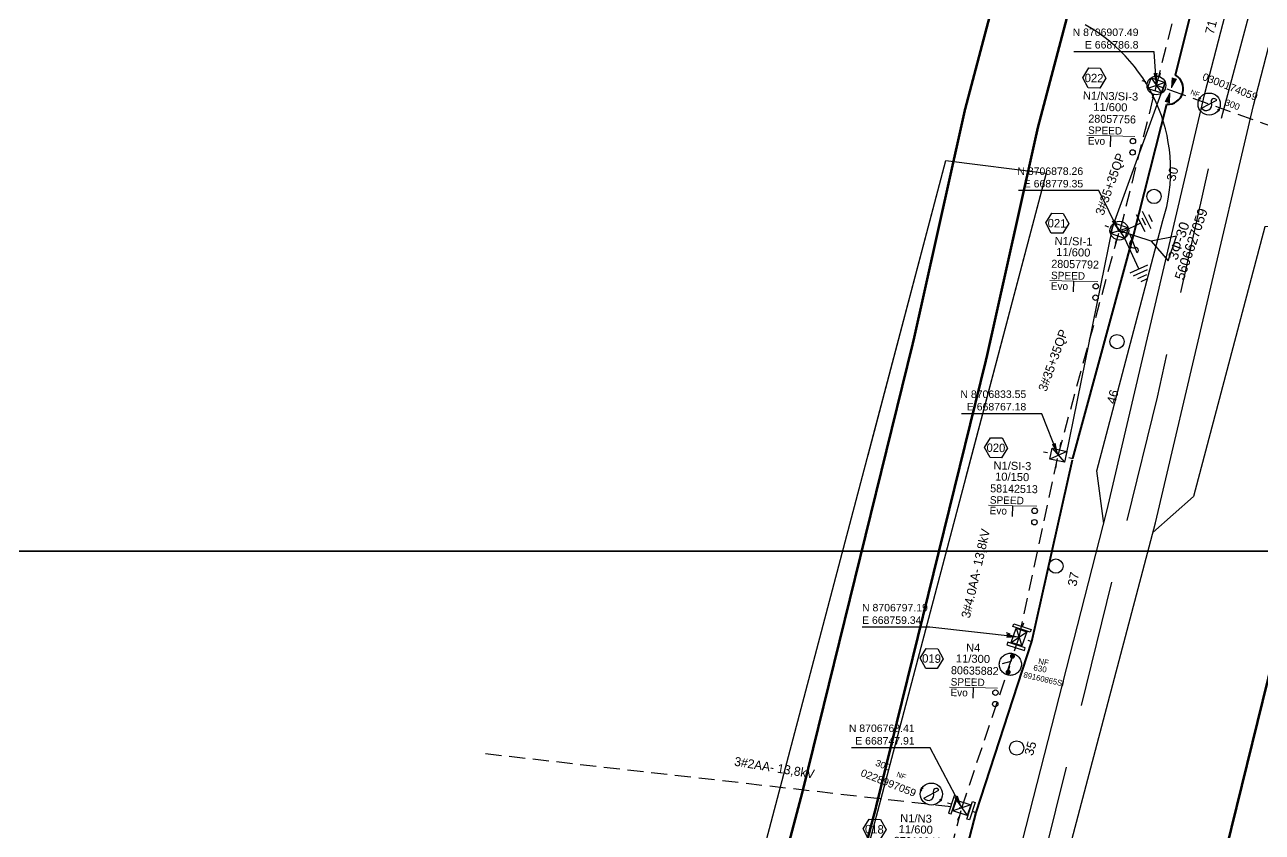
# Model space of a CAD drawing. Header units: millimetres. Extents: x -215 to 3236, y 776 to 3361.
# Drawn here: x 1403.7 to 1651.1, y 1958.4 to 2119.9 of the extents above; entities that cross this region are included whole.
import ezdxf
from ezdxf.enums import TextEntityAlignment as Align

# ---------------------------------------------------------------- set-up
doc = ezdxf.new("R2010")
doc.units = ezdxf.units.MM
for name, pattern in [('CONTINUA', [100.1, 100, -0.1]), ('DASHEDX2', [38.1, 25.4, -12.7]), ('HIDDEN2', [4.7625, 3.175, -1.5875]), ('JIS_09_08', [10.75, 8, -0.55, 0.55, -0.55, 0.55, -0.55])]:
    doc.linetypes.add(name, pattern=pattern)
for name, color, linetype in [('0_FAIXA_DOMINIO_INVENTARIO_DNIT', 254, 'DASHEDX2'), ('BT 35', 5, 'Continuous'), ('CHAVES', 3, 'Continuous'), ('COTAGEM', 1, 'Continuous'), ('DISTANCIA', 7, 'Continuous'), ('Estradas Geral -Dezembro 2017$0$Eixo Estrada', 6, 'Continuous'), ('Estradas Geral -Dezembro 2017$0$QUADRAS', 8, 'Continuous'), ('Estradas Geral -Dezembro 2017$0$RUAS', 253, 'Continuous'), ('ID', 252, 'Continuous'), ('Loc. Geo', 240, 'Continuous'), ('MT', 3, 'HIDDEN2'), ('OCUPANTE', 7, 'Continuous'), ('POSTE', 7, 'Continuous'), ('POSTES', 7, 'Continuous'), ('TEXTO', 7, 'Continuous'), ('TRAFO', 7, 'Continuous')]:
    doc.layers.add(name, color=color, linetype=linetype)
for name, color, linetype, lineweight in [('CABO PROJETADO', 1, 'Continuous', 40), ('CORDOALHA', 1, 'JIS_09_08', 9), ('Fibra', 1, 'Continuous', 40)]:
    doc.layers.add(name, color=color, linetype=linetype, lineweight=lineweight)
doc.layers.add('faixa n edificavel', color=7, linetype='DASHEDX2', true_color=0x7aafdf)
doc.layers.add('LAYER INVISIVEL', color=50, linetype='Continuous', plot=False)
doc.styles.add('Letra Tecnica', font='GOTHIC.TTF')
doc.styles.get("Standard").update_dxf_attribs({"font": 'arial.ttf'})
doc.dimstyles.new('EVO', dxfattribs={"dimtxt": 1.8, "dimasz": 3.5, "dimexe": 1.75, "dimexo": 0.875, "dimgap": 0.875, "dimtad": 1, "dimdec": 0, "dimdsep": 46, "dimlunit": 6, "dimtxsty": 'Standard', "dimcen": 3.5, "dimse1": 1, "dimse2": 1, "dimsd1": 1, "dimsd2": 1, "dimadec": 0, "dimazin": 0, "dimtfac": 1, "dimtdec": 0, "dimtmove": 0, "dimatfit": 3, "dimfxl": 1.75, "dimtolj": 1, "dimtzin": 0, "dimarcsym": 0})
doc.dimstyles.new('ISO-25', dxfattribs={"dimtxt": 2.5, "dimasz": 2.5, "dimexe": 1.25, "dimexo": 0.625, "dimtad": 1, "dimtxsty": 'Standard', "dimcen": 2.5, "dimadec": 0, "dimazin": 0, "dimtfac": 1, "dimtmove": 0, "dimatfit": 3, "dimfxl": 1, "dimarcsym": 0})

# ---------------------------------------------------------------- blocks, each defined once
blk = doc.blocks.new('*U3')
at = {"layer": 'CHAVES'}
h = blk.add_hatch(dxfattribs=at)
h.set_pattern_fill('ANSI31', color=256)
h.set_pattern_definition([(45, (-1286.40375, 399.43742), (-0.088388348, 0.088388348), [])])
h.paths.add_polyline_path([(-140, 0, 1), (140, 0, 1)])
h = blk.add_hatch(dxfattribs=at)
h.set_pattern_fill('ANSI31', color=256, angle=349.78703)
h.set_pattern_definition([(34.787034, (3199.01163, 228.53242), (-0.071315966, 0.102659792), [])])
h.paths.add_polyline_path([(4254, -393, 1), (4535, -393, 1)])
blk.add_line((1100, -1295), (3330, 1295), dxfattribs=at)
for centre, radius in [((35, 393), 140), ((2215, 0), 2215), ((4394, -393), 140)]:
    blk.add_circle(centre, radius, dxfattribs=at)
for centre, radius, start, end in [((1723, -366), 1119, 236.16406, 42.62723), ((2943, 839), 598, 49.73922, 228.36927)]:
    blk.add_arc(centre, radius, start, end, dxfattribs=at)
at = {"layer": 'CHAVES', "ltscale": 0.01}
for tag, p, height in [('COD', (7, 2627), 1500), ('STA', (5851, 2275), 1000), ('CORR', (0, -3941), 1300)]:
    blk.add_attdef(tag, p, '', height=height, dxfattribs=at)
at = {"layer": 'CHAVES'}
blk.add_attdef('ELO', (9351, 2275), '', height=1000, dxfattribs=at)
at = {"layer": 'CHAVES', "ltscale": 0.01, "flags": 1}
blk.add_attdef('CODPATR_CH', (5807, 998), '', height=1000, dxfattribs=at)
blk = doc.blocks.new('*U16')
at = {"layer": 'COTAGEM', "linetype": 'ByBlock'}
blk.add_lwpolyline([(-15060, -4659), (-16207, -6646), (-18502, -6646), (-19649, -4659), (-18502, -2671), (-16207, -2671)], close=True, dxfattribs=at)
at = {"layer": 'LAYER INVISIVEL'}
for p, q in [((556, 1788), (794, 2551)), ((-2102, 654), (-2866, 891)), ((-556, -1788), (-794, -2551)), ((2102, -654), (2866, -891))]:
    blk.add_line(p, q, dxfattribs=at)
for centre, radius in [((-4469, -11217), 544), ((-4469, -13492), 544), ((0, -22187), 1432)]:
    blk.add_circle(centre, radius, dxfattribs=at)
at = {"layer": 'OCUPANTE', "lineweight": 5}
for p, q in [((-8890, -10282), (-13695, -10282)), ((-4084, -10282), (-8890, -10282))]:
    blk.add_line(p, q, dxfattribs=at)
at = {"layer": 'OCUPANTE'}
blk.add_line((-8890, -12431), (-8890, -10282), dxfattribs=at)
at = {"layer": 'POSTES'}
for p, q in [((-1765, -624), (-1100, 1515)), ((1765, 624), (-1765, -624)), ((-1100, 1515), (1765, 624)), ((-1100, 1515), (1100, -1515)), ((1765, 624), (1100, -1515)), ((1100, -1515), (-1765, -624))]:
    blk.add_line(p, q, dxfattribs=at)
for points in [[(-2098, -1282), (-1054, 2222), (-1587, 2381), (-2632, -1123)], [(1054, -2222), (2098, 1282), (2632, 1123), (1587, -2381)]]:
    blk.add_lwpolyline(points, close=True, dxfattribs=at)
at = {"layer": 'COTAGEM', "style": 'Letra Tecnica'}
blk.add_attdef('N', text='', height=1680, dxfattribs=at).set_placement((-17394, -2978), align=Align.MIDDLE_CENTER)
at = {"layer": 'ID', "style": 'Letra Tecnica'}
blk.add_attdef('ID', text='', height=1600, dxfattribs=at).set_placement((-13453, -5293), align=Align.MIDDLE_LEFT)
at = {"layer": 'OCUPANTE', "style": 'Letra Tecnica'}
for tag, p in [('E6', (232, 10940)), ('E5', (-13464, -6276)), ('E3', (-13464, -8467)), ('E4', (-8658, -8467)), ('E1', (-13464, -10616)), ('E2', (-8658, -10616))]:
    blk.add_attdef(tag, p, '', height=1500, dxfattribs=at)
at = {"layer": 'TEXTO'}
for tag, p in [('REDE', (-9117, -708)), ('MODELO', (-9117, -2916))]:
    blk.add_attdef(tag, text='', height=1600, dxfattribs=at).set_placement(p, align=Align.MIDDLE_CENTER)
blk = doc.blocks.new('*U17')
at = {"layer": 'COTAGEM', "linetype": 'ByBlock'}
blk.add_lwpolyline([(-15060, -4659), (-16207, -6646), (-18502, -6646), (-19649, -4659), (-18502, -2671), (-16207, -2671)], close=True, dxfattribs=at)
at = {"layer": 'LAYER INVISIVEL'}
for p, q in [((654, 2102), (891, 2866)), ((-1788, 556), (-2551, 794)), ((-654, -2102), (-891, -2866)), ((1788, -556), (2551, -794))]:
    blk.add_line(p, q, dxfattribs=at)
for centre, radius in [((-4469, -11217), 544), ((-4469, -13492), 544), ((0, -22187), 1432)]:
    blk.add_circle(centre, radius, dxfattribs=at)
at = {"layer": 'OCUPANTE', "lineweight": 5}
for p, q in [((-8890, -10282), (-13695, -10282)), ((-4084, -10282), (-8890, -10282))]:
    blk.add_line(p, q, dxfattribs=at)
at = {"layer": 'OCUPANTE'}
blk.add_line((-8890, -12431), (-8890, -10282), dxfattribs=at)
at = {"layer": 'POSTES'}
for p, q in [((-1515, -1100), (-624, 1765)), ((-1515, -1100), (1515, 1100)), ((-624, 1765), (1515, 1100)), ((-624, 1765), (624, -1765)), ((1515, 1100), (624, -1765)), ((624, -1765), (-1515, -1100))]:
    blk.add_line(p, q, dxfattribs=at)
for points in [[(2222, 1054), (-1282, 2098), (-1123, 2632), (2381, 1587)], [(1282, -2098), (-2222, -1054), (-2381, -1587), (1123, -2632)]]:
    blk.add_lwpolyline(points, close=True, dxfattribs=at)
at = {"layer": 'COTAGEM', "style": 'Letra Tecnica'}
blk.add_attdef('N', text='', height=1680, dxfattribs=at).set_placement((-17394, -2978), align=Align.MIDDLE_CENTER)
at = {"layer": 'ID', "style": 'Letra Tecnica'}
blk.add_attdef('ID', text='', height=1600, dxfattribs=at).set_placement((-13453, -5293), align=Align.MIDDLE_LEFT)
at = {"layer": 'OCUPANTE', "style": 'Letra Tecnica'}
for tag, p in [('E6', (232, 10940)), ('E5', (-13464, -6276)), ('E3', (-13464, -8467)), ('E4', (-8658, -8467)), ('E1', (-13464, -10616)), ('E2', (-8658, -10616))]:
    blk.add_attdef(tag, p, '', height=1500, dxfattribs=at)
at = {"layer": 'TEXTO'}
for tag, p in [('REDE', (-9117, -708)), ('MODELO', (-9117, -2916))]:
    blk.add_attdef(tag, text='', height=1600, dxfattribs=at).set_placement(p, align=Align.MIDDLE_CENTER)
blk = doc.blocks.new('*U38')
at = {"layer": 'COTAGEM', "linetype": 'ByBlock'}
blk.add_lwpolyline([(-10151, 1221), (-11299, -766), (-13594, -766), (-14741, 1221), (-13594, 3209), (-11299, 3209)], close=True, dxfattribs=at)
at = {"layer": 'LAYER INVISIVEL'}
for p, q in [((355, 1838), (507, 2624)), ((-2161, 418), (-2947, 569)), ((-355, -1838), (-507, -2624)), ((2161, -418), (2947, -569))]:
    blk.add_line(p, q, dxfattribs=at)
for centre, radius in [((-4469, -11217), 544), ((-4469, -13492), 544), ((0, -22187), 1432)]:
    blk.add_circle(centre, radius, dxfattribs=at)
at = {"layer": 'OCUPANTE', "lineweight": 5}
for p, q in [((-8890, -10282), (-13695, -10282)), ((-4084, -10282), (-8890, -10282))]:
    blk.add_line(p, q, dxfattribs=at)
at = {"layer": 'OCUPANTE'}
blk.add_line((-8890, -12431), (-8890, -10282), dxfattribs=at)
at = {"layer": 'POSTES'}
for p, q in [((-1685, -815), (-1260, 1384)), ((1685, 815), (-1685, -815)), ((-1260, 1384), (1685, 815)), ((-1260, 1384), (1260, -1384)), ((1685, 815), (1260, -1384)), ((1260, -1384), (-1685, -815))]:
    blk.add_line(p, q, dxfattribs=at)
at = {"layer": 'COTAGEM', "style": 'Letra Tecnica'}
blk.add_attdef('N', text='', height=1680, dxfattribs=at).set_placement((-12486, 2902), align=Align.MIDDLE_CENTER)
at = {"layer": 'ID', "style": 'Letra Tecnica'}
blk.add_attdef('ID', text='', height=1600, dxfattribs=at).set_placement((-13453, -5293), align=Align.MIDDLE_LEFT)
at = {"layer": 'OCUPANTE', "style": 'Letra Tecnica'}
for tag, p in [('E6', (232, 10940)), ('E5', (-13464, -6276)), ('E3', (-13464, -8467)), ('E4', (-8658, -8467)), ('E1', (-13464, -10616)), ('E2', (-8658, -10616))]:
    blk.add_attdef(tag, p, '', height=1500, dxfattribs=at)
at = {"layer": 'TEXTO'}
for tag, p in [('REDE', (-9117, -708)), ('MODELO', (-9117, -2916))]:
    blk.add_attdef(tag, text='', height=1600, dxfattribs=at).set_placement(p, align=Align.MIDDLE_CENTER)
blk = doc.blocks.new('chave faca')
at = {"layer": 'CHAVES', "linetype": 'ByBlock'}
for p, q in [((698393.26, 8800761.64), (698394.58, 8800761.64)), ((698395.48, 8800761.67), (698394.54, 8800763.26)), ((698396.82, 8800761.67), (698395.48, 8800761.67))]:
    blk.add_line(p, q, dxfattribs=at)
at = {"layer": 'CHAVES', "linetype": 'ByBlock', "const_width": 0.515}
for points in [[(698393.12, 8800761.44, 1), (698393.43, 8800761.84, 1)], [(698396.41, 8800761.46, 1), (698396.72, 8800761.87, 1)]]:
    blk.add_lwpolyline(points, format="xyb", close=True, dxfattribs=at)
at = {"layer": 'CHAVES', "linetype": 'ByBlock'}
blk.add_circle((698394.9, 8800761.63), 2.21, dxfattribs=at)
blk = doc.blocks.new('*D71')
at = {"layer": 'Defpoints', "color": 0, "transparency": 16777216}
for p in [(1602.46, 1997.42, -25.08), (1612.2, 1994.62), (1592.81, 1963.87, -25.08)]:
    blk.add_point(p, dxfattribs=at)
at = {"layer": 'DISTANCIA', "color": 0, "transparency": 16777216, "insert": (1604.75, 1975.17), "char_height": 1.8, "attachment_point": 5, "rotation": 73.956}
blk.add_mtext('\\A1;35', dxfattribs=at)
blk = doc.blocks.new('*D72')
at = {"layer": 'Defpoints', "color": 0, "transparency": 16777216}
for p in [(1610.3, 2033.79, -25.08), (1620.05, 2031.69), (1602.46, 1997.42, -25.08)]:
    blk.add_point(p, dxfattribs=at)
at = {"layer": 'DISTANCIA', "color": 0, "transparency": 16777216, "insert": (1613.33, 2009.02), "char_height": 1.8, "attachment_point": 5, "rotation": 77.8365}
blk.add_mtext('\\A1;37', dxfattribs=at)
blk = doc.blocks.new('*U15')
at = {"layer": 'COTAGEM', "linetype": 'ByBlock'}
blk.add_lwpolyline([(-10151, 1221), (-11299, -766), (-13594, -766), (-14741, 1221), (-13594, 3209), (-11299, 3209)], close=True, dxfattribs=at)
at = {"layer": 'LAYER INVISIVEL'}
for p, q in [((556, 1788), (794, 2551)), ((-2102, 654), (-2866, 891)), ((-556, -1788), (-794, -2551)), ((2102, -654), (2866, -891))]:
    blk.add_line(p, q, dxfattribs=at)
for centre, radius in [((-4469, -11217), 544), ((-4469, -13492), 544), ((0, -22187), 1432)]:
    blk.add_circle(centre, radius, dxfattribs=at)
at = {"layer": 'OCUPANTE', "lineweight": 5}
for p, q in [((-8890, -10282), (-13695, -10282)), ((-4084, -10282), (-8890, -10282))]:
    blk.add_line(p, q, dxfattribs=at)
at = {"layer": 'OCUPANTE'}
blk.add_line((-8890, -12431), (-8890, -10282), dxfattribs=at)
at = {"layer": 'POSTES'}
for p, q in [((-1765, -624), (-1100, 1515)), ((1765, 624), (-1765, -624)), ((-1100, 1515), (1765, 624)), ((-1100, 1515), (1100, -1515)), ((1765, 624), (1100, -1515)), ((1100, -1515), (-1765, -624))]:
    blk.add_line(p, q, dxfattribs=at)
blk.add_circle((0, 0), 1872, dxfattribs=at)
at = {"layer": 'COTAGEM', "style": 'Letra Tecnica'}
blk.add_attdef('N', text='', height=1680, dxfattribs=at).set_placement((-12486, 2902), align=Align.MIDDLE_CENTER)
at = {"layer": 'ID', "style": 'Letra Tecnica'}
blk.add_attdef('ID', text='', height=1600, dxfattribs=at).set_placement((-13453, -5293), align=Align.MIDDLE_LEFT)
at = {"layer": 'OCUPANTE', "style": 'Letra Tecnica'}
for tag, p in [('E6', (232, 10940)), ('E5', (-13464, -6276)), ('E3', (-13464, -8467)), ('E4', (-8658, -8467)), ('E1', (-13464, -10616)), ('E2', (-8658, -10616))]:
    blk.add_attdef(tag, p, '', height=1500, dxfattribs=at)
at = {"layer": 'TEXTO'}
for tag, p in [('REDE', (-9117, -708)), ('MODELO', (-9117, -2916))]:
    blk.add_attdef(tag, text='', height=1600, dxfattribs=at).set_placement(p, align=Align.MIDDLE_CENTER)
blk = doc.blocks.new('*U5')
at = {"linetype": 'Continuous'}
for p, q in [((-0.13, 1.55), (-0.14, 1.53)), ((-0.14, 1.53), (-0.14, 1.5)), ((-0.14, 1.5), (-0.14, 1.47)), ((-0.14, 1.47), (-0.13, 1.45)), ((-0.11, 1.58), (-0.13, 1.55)), ((-0.13, 1.45), (-0.11, 1.42)), ((-0.1, 1.6), (-0.11, 1.58)), ((-0.11, 1.42), (-0.1, 1.4)), ((-0.08, 1.62), (-0.1, 1.6)), ((-0.1, 1.4), (-0.08, 1.38)), ((-0.05, 1.63), (-0.08, 1.62)), ((-0.08, 1.38), (-0.05, 1.37)), ((-0.03, 1.64), (-0.05, 1.63)), ((-0.05, 1.37), (-0.03, 1.36)), ((0, 1.64), (-0.03, 1.64)), ((0, 1.36), (-0.03, 1.36)), ((0.03, 1.64), (0, 1.64)), ((0.03, 1.36), (0, 1.36)), ((0.03, 1.64), (0.06, 1.63)), ((0.06, 1.37), (0.03, 1.36)), ((0.06, 1.63), (0.08, 1.62)), ((0.08, 1.38), (0.06, 1.37)), ((0.08, 1.62), (0.1, 1.6)), ((0.1, 1.4), (0.08, 1.38)), ((0.1, 1.6), (0.12, 1.58)), ((0.12, 1.42), (0.1, 1.4)), ((0.12, 1.58), (0.13, 1.55)), ((0.13, 1.45), (0.12, 1.42)), ((0.13, 1.55), (0.14, 1.53)), ((0.14, 1.47), (0.13, 1.45)), ((0.14, 1.53), (0.14, 1.5)), ((0.14, 1.5), (0.14, 1.47))]:
    blk.add_line(p, q, dxfattribs=at)
for points in [[(-0.13, 1.55), (-0.14, 1.53), (0.14, 1.53)], [(-0.14, 1.53), (-0.14, 1.5), (0.14, 1.5)], [(-0.14, 1.5), (-0.14, 1.47), (0.14, 1.47)], [(-0.14, 1.47), (-0.13, 1.45), (0.13, 1.45)], [(-0.11, 1.58), (-0.13, 1.55), (0.13, 1.55)], [(-0.13, 1.45), (-0.11, 1.42), (0.12, 1.42)], [(-0.1, 1.6), (-0.11, 1.58), (0.12, 1.58)], [(-0.11, 1.42), (-0.1, 1.4), (0.1, 1.4)], [(-0.08, 1.62), (-0.1, 1.6), (0.1, 1.6)], [(-0.1, 1.4), (-0.08, 1.38), (0.08, 1.38)], [(-0.05, 1.63), (-0.08, 1.62), (0.08, 1.62)], [(-0.08, 1.38), (-0.05, 1.37), (0.06, 1.37)], [(-0.03, 1.64), (-0.05, 1.63), (0.06, 1.63)], [(-0.05, 1.37), (-0.03, 1.36), (0.03, 1.36)], [(0, 1.64), (-0.03, 1.64), (0.03, 1.64)]]:
    blk.add_solid(points, dxfattribs=at)
at = {"linetype": 'Continuous', "extrusion": (0, 0, -1)}
for points in [[(0.14, 1.53), (-0.14, 1.53), (-0.14, 1.5)], [(0.14, 1.5), (-0.14, 1.5), (-0.14, 1.47)], [(0.14, 1.47), (-0.14, 1.47), (-0.13, 1.45)], [(0.13, 1.55), (-0.13, 1.55), (-0.14, 1.53)], [(0.13, 1.45), (-0.13, 1.45), (-0.12, 1.42)], [(0.11, 1.58), (-0.12, 1.58), (-0.13, 1.55)], [(0.11, 1.42), (-0.12, 1.42), (-0.1, 1.4)], [(0.1, 1.6), (-0.1, 1.6), (-0.12, 1.58)], [(0.1, 1.4), (-0.1, 1.4), (-0.08, 1.38)], [(0.08, 1.62), (-0.08, 1.62), (-0.1, 1.6)], [(0.08, 1.38), (-0.08, 1.38), (-0.06, 1.37)], [(0.05, 1.63), (-0.06, 1.63), (-0.08, 1.62)], [(0.05, 1.37), (-0.06, 1.37), (-0.03, 1.36)], [(0.03, 1.64), (-0.03, 1.64), (-0.06, 1.63)], [(0.03, 1.36), (-0.03, 1.36), (0, 1.36)]]:
    blk.add_solid(points, dxfattribs=at)
blk = doc.blocks.new('T')
for p, q in [((2.59, 12.69), (-2.58, 12.69)), ((-2.58, 12.69), (0, 8.21)), ((0, 8.21), (2.59, 12.69)), ((0, 8.21), (0, 1.5)), ((0, 3.71), (3.05, 6.19))]:
    blk.add_line(p, q)
blk.add_circle((0, 1.5), 0.14)
for centre, radius, start, end in [((1.57, 5.07), 0.839, 223.4635, 34.319), ((2.64, 5.88), 0.511, 37.2065, 221.6178)]:
    blk.add_arc(centre, radius, start, end)
at = {"linetype": 'Continuous'}
blk.add_blockref('*U5', (0, 0), dxfattribs=at)
for tag, p in [('CODPOSTO', (-4.08, 15.69)), ('DESCRICAO', (-4.08, 13.19)), ('POTENCIA', (3.5, 10.5))]:
    blk.add_attdef(tag, p, '', height=1.5)
at = {"flags": 1}
blk.add_attdef('PATRIMONIO', (2, 7.5), '', height=1.5, dxfattribs=at)
blk = doc.blocks.new('*U7')
at = {"linetype": 'Continuous'}
for p, q in [((-0.12, 0.07), (-0.14, 0.04)), ((-0.14, 0.04), (-0.14, 0)), ((-0.1, 0.1), (-0.12, 0.07)), ((-0.07, 0.12), (-0.1, 0.1)), ((-0.04, 0.14), (-0.07, 0.12)), ((0, 0.14), (-0.04, 0.14)), ((0.04, 0.14), (0, 0.14)), ((0.04, 0.14), (0.07, 0.12)), ((0.07, 0.12), (0.1, 0.1)), ((0.1, 0.1), (0.12, 0.07)), ((0.12, 0.07), (0.14, 0.04)), ((0.14, 0.04), (0.14, 0)), ((-0.14, 0), (-0.14, -0.04)), ((-0.14, -0.04), (-0.12, -0.07)), ((-0.12, -0.07), (-0.1, -0.1)), ((-0.1, -0.1), (-0.07, -0.12)), ((-0.07, -0.12), (-0.04, -0.14)), ((0, -0.14), (-0.04, -0.14)), ((0.04, -0.14), (0, -0.14)), ((0.07, -0.12), (0.04, -0.14)), ((0.1, -0.1), (0.07, -0.12)), ((0.12, -0.07), (0.1, -0.1)), ((0.14, -0.04), (0.12, -0.07)), ((0.14, 0), (0.14, -0.04))]:
    blk.add_line(p, q, dxfattribs=at)
for points in [[(-0.12, 0.07), (-0.14, 0.04), (0.14, 0.04)], [(-0.14, 0.04), (-0.14, 0), (0.14, 0)], [(-0.1, 0.1), (-0.12, 0.07), (0.12, 0.07)], [(-0.07, 0.12), (-0.1, 0.1), (0.1, 0.1)], [(-0.04, 0.14), (-0.07, 0.12), (0.07, 0.12)], [(0, 0.14), (-0.04, 0.14), (0.04, 0.14)], [(-0.14, 0), (-0.14, -0.04), (0.14, -0.04)], [(-0.14, -0.04), (-0.12, -0.07), (0.12, -0.07)], [(-0.12, -0.07), (-0.1, -0.1), (0.1, -0.1)], [(-0.1, -0.1), (-0.07, -0.12), (0.07, -0.12)], [(-0.07, -0.12), (-0.04, -0.14), (0.04, -0.14)]]:
    blk.add_solid(points, dxfattribs=at)
at = {"linetype": 'Continuous', "extrusion": (0, 0, -1)}
for points in [[(0.14, 0.04), (-0.14, 0.04), (-0.14, 0)], [(0.12, 0.07), (-0.12, 0.07), (-0.14, 0.04)], [(0.1, 0.1), (-0.1, 0.1), (-0.12, 0.07)], [(0.07, 0.12), (-0.07, 0.12), (-0.1, 0.1)], [(0.04, 0.14), (-0.04, 0.14), (-0.07, 0.12)], [(0.14, 0), (-0.14, 0), (-0.14, -0.04)], [(0.14, -0.04), (-0.14, -0.04), (-0.12, -0.07)], [(0.12, -0.07), (-0.12, -0.07), (-0.1, -0.1)], [(0.1, -0.1), (-0.1, -0.1), (-0.07, -0.12)], [(0.07, -0.12), (-0.07, -0.12), (-0.04, -0.14)], [(0.04, -0.14), (-0.04, -0.14), (0, -0.14)]]:
    blk.add_solid(points, dxfattribs=at)
blk = doc.blocks.new('PR')
for p, q in [((-1.92, 5.33), (1.92, 5.33)), ((-0.79, 6.16), (0.79, 6.16)), ((-1.92, 3.94), (1.92, 3.94)), ((-0.79, 4.67), (0.79, 4.67)), ((0, 3.94), (0, 0))]:
    blk.add_line(p, q)
blk.add_circle((0, 0), 0.14)
at = {"linetype": 'Continuous'}
blk.add_blockref('*U7', (0, 0), dxfattribs=at)
blk = doc.blocks.new('*U37')
at = {"layer": 'TRAFO'}
for p, q in [((6.42, 9.41), (3.49, 10.33)), ((6.12, 10.37), (4.29, 10.95)), ((6.05, 11.25), (4.85, 11.63)), ((4.71, 9.09), (2.75, 2.65)), ((6.54, 8.51), (2.87, 9.67))]:
    blk.add_line(p, q, dxfattribs=at)
at = {"layer": 'TRAFO', "linetype": 'ByBlock', "ltscale": 0.02}
for name, p, rotation in [('T', (3.26, -0.51), 29.60662251201799), ('PR', (2.16, 1.42), 74.6066225123125)]:
    blk.add_blockref(name, p, dxfattribs=dict(at, rotation=rotation))
at = {"layer": 'TEXTO'}
blk.add_attdef('POT', (-2.02, 13.02), '', height=2, rotation=209.1448, dxfattribs=at)
at = {"layer": 'TRAFO', "color": 1, "style": 'Letra Tecnica'}
blk.add_attdef('COD', (-0.37, 16.87), '', height=2, rotation=209.1448, dxfattribs=at)
blk = doc.blocks.new('*D63')
at = {"layer": 'Defpoints', "color": 0, "transparency": 16777216}
for p in [(1622.26, 2078.35, -25.08), (1631.23, 2075.95), (1610.3, 2033.79, -25.08)]:
    blk.add_point(p, dxfattribs=at)
at = {"layer": 'DISTANCIA', "color": 0, "transparency": 16777216, "insert": (1621.19, 2045.48), "char_height": 1.8, "attachment_point": 5, "rotation": 74.9762}
blk.add_mtext('\\A1;46', dxfattribs=at)
blk = doc.blocks.new('*D64')
at = {"layer": 'Defpoints', "color": 0, "transparency": 16777216}
for p in [(1629.92, 2107.73, -25.08), (1639, 2105.36), (1622.26, 2078.35, -25.08)]:
    blk.add_point(p, dxfattribs=at)
at = {"layer": 'DISTANCIA', "color": 0, "transparency": 16777216, "insert": (1633.15, 2090.03), "char_height": 1.8, "attachment_point": 5, "rotation": 75.3772}
blk.add_mtext('\\A1;30', dxfattribs=at)
blk = doc.blocks.new('*D65')
at = {"layer": 'Defpoints', "color": 0, "transparency": 16777216}
for p in [(1647.5, 2176.39, -25.08), (1656.65, 2174.04), (1629.92, 2107.73, -25.08)]:
    blk.add_point(p, dxfattribs=at)
at = {"layer": 'DISTANCIA', "color": 0, "transparency": 16777216, "insert": (1640.83, 2119.39), "char_height": 1.8, "attachment_point": 5, "rotation": 75.6444}
blk.add_mtext('\\A1;71', dxfattribs=at)
blk = doc.blocks.new('Estradas Geral -Dezembro 2017$0$camping club')
at = {"layer": 'Estradas Geral -Dezembro 2017$0$QUADRAS'}
for p, q in [((668774.89, 8706830.42), (668788.1, 8706880.48)), ((668776.28, 8706819.93), (668774.89, 8706830.42))]:
    blk.add_line(p, q, dxfattribs=at)
for points in [[(668834.93, 8707015.06), (668840.17, 8706999.35), (668825.65, 8706944.35, -0.738137), (668808.45, 8706879.2), (668794.23, 8706825.32), (668786.12, 8706818.11)], [(668764.75, 8706889.98), (668713.14, 8706694.45), (668683.89, 8706583.66, 0.432316), (668711.08, 8706588.7), (668722.57, 8706632.21), (668731.13, 8706645.05)]]:
    blk.add_lwpolyline(points, format="xyb", dxfattribs=at)
for points in [[(668574.2, 8706712.65), (668693.15, 8706697.07), (668744.74, 8706892.52)], [(668729.17, 8706833.55), (668744.74, 8706892.52), (668764.75, 8706889.98), (668748.65, 8706828.98)], [(668711.7, 8706567.53), (668776.9, 8706822.35)], [(668719.43, 8706565.47), (668786.63, 8706820.06)]]:
    blk.add_lwpolyline(points, dxfattribs=at)
blk.add_arc((668756.31, 8706890.54), 33.34, 342.4391, 60.7916, dxfattribs=at)
blk = doc.blocks.new('*U32')
at = {"layer": 'CABO PROJETADO'}
h = blk.add_hatch(color=256, dxfattribs=at)
h.dxf.hatch_style = 1
h.paths.add_polyline_path([(0.15, 0.49), (1.17, 2.19), (0.3, 2.47)])
h = blk.add_hatch(color=256, dxfattribs=at)
h.dxf.hatch_style = 1
h.paths.add_polyline_path([(-0.14, -0.5), (-1.11, -2.28), (-0.23, -2.52)])
at = {"layer": 'CORDOALHA'}
for points in [[(0.15, 0.49), (1.17, 2.19), (0.3, 2.47), (0.15, 0.49)], [(-0.14, -0.5), (-1.11, -2.28), (-0.23, -2.52)]]:
    blk.add_lwpolyline(points, close=True, dxfattribs=at)
blk = doc.blocks.new('*U51')
blk.add_lwpolyline([(0, 447.69), (782.35, 447.69), (782.35, 0), (0, 0)], close=True)
at = {"color": 252, "style": 'Letra Tecnica'}
for tag, p in [('NP', (751.81, 65.13)), ('NT', (751.81, 53.82))]:
    blk.add_attdef(tag, text='', height=3, dxfattribs=at).set_placement(p, align=Align.TOP_LEFT)
at = {"style": 'Letra Tecnica'}
blk.add_attdef('N', text='', height=25, dxfattribs=at).set_placement((724.91, 31.49), align=Align.TOP_LEFT)

msp = doc.modelspace()

# ---------------------------------------------------------------- linework, layer by layer
at = {"layer": '0_FAIXA_DOMINIO_INVENTARIO_DNIT', "linetype": 'DASHEDX2', "const_width": 0.5}
for points in [[(2012.853, 3360.286), (1915.121, 2988.126), (1850.577, 2746.386), (1797.502, 2551.368), (1702.716, 2190.412), (1674.269, 2082.811), (1664.15, 2037.403), (1641.546, 1945.521), (1615.061, 1845.544), (1577.146, 1699.775), (1519.087, 1480.056), (1463.869, 1272.064), (1415.41, 1087.737)], [(1939.796, 3357.683), (1847.453, 3006.044), (1782.989, 2764.606), (1729.877, 2569.449), (1635.027, 2208.247), (1606.244, 2099.376), (1595.993, 2053.379), (1573.721, 1962.846), (1547.355, 1863.317), (1509.434, 1717.527), (1451.421, 1497.979), (1396.191, 1289.944), (1347.711, 1105.535)]]:
    msp.add_lwpolyline(points, dxfattribs=at)
at = {"layer": 'BT 35'}
for q in [(1631.703, 2108.316), (1611.723, 2033.316)]:
    msp.add_line((1621.098, 2079.173), q, dxfattribs=at)
at = {"layer": 'Estradas Geral -Dezembro 2017$0$Eixo Estrada', "linetype": 'DASHEDX2'}
msp.add_lwpolyline([(1975.983, 3357.683), (1881.287, 2997.085), (1816.783, 2755.496), (1763.689, 2560.409), (1668.871, 2199.329), (1640.256, 2091.094), (1630.072, 2045.391), (1607.633, 1954.184), (1581.208, 1854.43), (1543.29, 1708.651), (1485.254, 1489.018), (1430.03, 1281.004), (1381.56, 1096.636)], dxfattribs=at)
at = {"layer": 'Estradas Geral -Dezembro 2017$0$RUAS'}
for points in [[(1620.019, 2022.583), (1639.634, 2106.136), (1653.211, 2158.615), (1713.148, 2392.597), (1834.629, 2838.761), (1970.615, 3357.683)], [(1629.754, 2020.298), (1649.344, 2103.741), (1662.896, 2156.122), (1722.816, 2390.043), (1844.291, 2836.179), (1980.952, 3357.683)]]:
    msp.add_lwpolyline(points, dxfattribs=at)
at = {"layer": 'faixa n edificavel', "color": 143, "linetype": 'DASHEDX2', "true_color": 0x7aafdf, "const_width": 0.5}
msp.add_lwpolyline([(1924.288, 3357.683), (1832.953, 3009.884), (1768.506, 2768.511), (1715.385, 2573.324), (1620.522, 2212.069), (1591.667, 2102.926), (1581.388, 2056.803), (1559.187, 1966.559), (1532.846, 1867.125), (1494.925, 1721.331), (1436.92, 1501.819), (1381.689, 1293.775), (1333.204, 1109.349)], dxfattribs=at)
at = {"layer": 'Fibra'}
for p, q in [((1633.716, 2109.815), (1650.096, 2175.77)), ((1625.367, 2077.744), (1631.997, 2103.967)), ((1613.234, 2033.159), (1625.367, 2077.744)), ((1604.995, 1996.574), (1613.146, 2032.839)), ((1593.88, 1962.331), (1604.995, 1996.574)), ((1589.301, 1944.659), (1593.88, 1962.331))]:
    msp.add_line(p, q, dxfattribs=at)
msp.add_arc((1632.173, 2107.092), 3.13, 266.78696, 60.45393, dxfattribs=at)
at = {"layer": 'MT'}
for p, q in [((1629.925, 2107.73), (1647.496, 2176.388)), ((1622.747, 2078.985), (1629.925, 2107.73)), ((1667.205, 2094.469), (1629.925, 2107.73)), ((1610.3, 2033.792), (1622.521, 2078.697)), ((1602.461, 1997.422), (1610.3, 2033.792)), ((1591.034, 1963.284), (1602.461, 1997.422)), ((1495.83, 1974.133), (1591.034, 1963.284)), ((1586.534, 1945.865), (1591.034, 1963.284))]:
    msp.add_line(p, q, dxfattribs=at)

# ---------------------------------------------------------------- block references
for name, p in [('*U51', (1355.222, 2014.622)), ('*U32', (1632.771, 2106.777)), ('*U51', (1216.023, 1566.934))]:
    msp.add_blockref(name, p)
ref = msp.add_blockref('*U3', (1638.416, 2104.814), dxfattribs=dict(xscale=0.0009999999999999987, yscale=0.0009999999999999987, zscale=0.0009999999999999987, rotation=338.576261021374))
ref.add_attrib('COD', '0300174059', (1638.963, 2108.9), dxfattribs={"layer": 'CHAVES', "ltscale": 0.01, "height": 1.5, "rotation": 338.57626})
ref.add_attrib('STA', 'NF', (1636.634, 2106.026), dxfattribs={"layer": 'CHAVES', "ltscale": 0.01, "height": 1, "rotation": 338.57626})
ref.add_attrib('CORR', '300', (1643.472, 2103.843), dxfattribs={"layer": 'CHAVES', "ltscale": 0.01, "height": 1.3, "rotation": 338.57626})
ref = msp.add_blockref('*U3', (1582.869, 1966.838), dxfattribs=dict(xscale=0.0009999999999999987, yscale=0.0009999999999999987, zscale=0.0009999999999999987, rotation=338.576261021374))
ref.add_attrib('COD', '0228997059', (1570.662, 1969.698), dxfattribs={"layer": 'CHAVES', "ltscale": 0.01, "height": 1.5, "rotation": 338.57626})
ref.add_attrib('STA', 'NF', (1577.883, 1969.599), dxfattribs={"layer": 'CHAVES', "ltscale": 0.01, "height": 1, "rotation": 338.57626})
ref.add_attrib('CORR', '300', (1573.629, 1971.773), dxfattribs={"layer": 'CHAVES', "ltscale": 0.01, "height": 1.3, "rotation": 338.57626})
at = {"layer": 'BT 35', "rotation": 221.9014213267684}
msp.add_blockref('*U37', (1623.86, 2080.97), dxfattribs=at).add_auto_attribs({'POT': '3Φ-30', 'COD': '5606627059'})
at = {"layer": 'Loc. Geo'}
msp.add_blockref('Estradas Geral -Dezembro 2017$0$camping club', (-667156.879, -8704799.763), dxfattribs=at)
at = {"layer": 'MT', "linetype": 'CONTINUA', "rotation": 74.53935302020564}
msp.add_blockref('chave faca', (8297720.393, -3017206.464), dxfattribs=at)
at = {"layer": 'POSTE'}
ref = msp.add_blockref('*U15', (1629.925, 2107.73), dxfattribs=dict(at, xscale=0.001, yscale=0.001, zscale=0.001, rotation=358.7705005782111))
ref.add_attrib('N', '022', dxfattribs={"layer": 'COTAGEM', "height": 1.68, "rotation": 358.7705, "style": 'Letra Tecnica'}).set_placement((1617.468, 2109.219), align=Align.MIDDLE_CENTER)
ref.add_attrib('MODELO', '11/600', dxfattribs={"layer": 'TEXTO', "height": 1.6, "rotation": 358.7705}).set_placement((1620.713, 2103.41), align=Align.MIDDLE_CENTER)
ref.add_attrib('REDE', 'N1/N3/SI-3', dxfattribs={"layer": 'TEXTO', "height": 1.6, "rotation": 358.7705}).set_placement((1620.76, 2105.619), align=Align.MIDDLE_CENTER)
ref.add_attrib('ID', '28057756', dxfattribs={"layer": 'ID', "height": 1.6, "rotation": 358.7705, "style": 'Letra Tecnica'}).set_placement((1616.326, 2101.128), align=Align.MIDDLE_LEFT)
ref.add_attrib('E1', 'Evo', (1616.205, 2095.934), dxfattribs={"layer": 'OCUPANTE', "height": 1.5, "rotation": 358.7705, "style": 'Letra Tecnica'})
ref.add_attrib('E3', 'SPEED', (1616.25, 2098.054), dxfattribs={"layer": 'OCUPANTE', "height": 1.5, "rotation": 358.7705, "style": 'Letra Tecnica'})
ref = msp.add_blockref('*U15', (1622.521, 2078.697), dxfattribs=dict(at, xscale=0.001, yscale=0.001, zscale=0.001, rotation=358.7705005782111))
ref.add_attrib('N', '021', dxfattribs={"layer": 'COTAGEM', "height": 1.68, "rotation": 358.7705, "style": 'Letra Tecnica'}).set_placement((1610.064, 2080.186), align=Align.MIDDLE_CENTER)
ref.add_attrib('MODELO', '11/600', dxfattribs={"layer": 'TEXTO', "height": 1.6, "rotation": 358.7705}).set_placement((1613.309, 2074.377), align=Align.MIDDLE_CENTER)
ref.add_attrib('REDE', 'N1/SI-1', dxfattribs={"layer": 'TEXTO', "height": 1.6, "rotation": 358.7705}).set_placement((1613.357, 2076.586), align=Align.MIDDLE_CENTER)
ref.add_attrib('ID', '28057792', dxfattribs={"layer": 'ID', "height": 1.6, "rotation": 358.7705, "style": 'Letra Tecnica'}).set_placement((1608.923, 2072.095), align=Align.MIDDLE_LEFT)
ref.add_attrib('E1', 'Evo', (1608.801, 2066.901), dxfattribs={"layer": 'OCUPANTE', "height": 1.5, "rotation": 358.7705, "style": 'Letra Tecnica'})
ref.add_attrib('E3', 'SPEED', (1608.846, 2069.021), dxfattribs={"layer": 'OCUPANTE', "height": 1.5, "rotation": 358.7705, "style": 'Letra Tecnica'})
ref = msp.add_blockref('*U38', (1610.3, 2033.792), dxfattribs=dict(at, xscale=0.001, yscale=0.001, zscale=0.001, rotation=358.7705005782111))
ref.add_attrib('N', '020', dxfattribs={"layer": 'COTAGEM', "height": 1.68, "rotation": 358.7705, "style": 'Letra Tecnica'}).set_placement((1597.844, 2035.281), align=Align.MIDDLE_CENTER)
ref.add_attrib('MODELO', '10/150', dxfattribs={"layer": 'TEXTO', "height": 1.6, "rotation": 358.7705}).set_placement((1601.088, 2029.472), align=Align.MIDDLE_CENTER)
ref.add_attrib('REDE', 'N1/SI-3', dxfattribs={"layer": 'TEXTO', "height": 1.6, "rotation": 358.7705}).set_placement((1601.136, 2031.681), align=Align.MIDDLE_CENTER)
ref.add_attrib('ID', '58142513', dxfattribs={"layer": 'ID', "height": 1.6, "rotation": 358.7705, "style": 'Letra Tecnica'}).set_placement((1596.702, 2027.19), align=Align.MIDDLE_LEFT)
ref.add_attrib('E1', 'Evo', (1596.58, 2021.996), dxfattribs={"layer": 'OCUPANTE', "height": 1.5, "rotation": 358.7705, "style": 'Letra Tecnica'})
ref.add_attrib('E3', 'SPEED', (1596.626, 2024.116), dxfattribs={"layer": 'OCUPANTE', "height": 1.5, "rotation": 358.7705, "style": 'Letra Tecnica'})
ref = msp.add_blockref('*U17', (1602.461, 1997.422), dxfattribs=dict(at, xscale=0.001, yscale=0.001, zscale=0.001, rotation=358.7705005782111))
ref.add_attrib('N', '019', dxfattribs={"layer": 'COTAGEM', "height": 1.68, "rotation": 358.7705, "style": 'Letra Tecnica'}).set_placement((1584.971, 1993.139), align=Align.MIDDLE_CENTER)
ref.add_attrib('MODELO', '11/300', dxfattribs={"layer": 'TEXTO', "height": 1.6, "rotation": 358.7705}).set_placement((1593.249, 1993.103), align=Align.MIDDLE_CENTER)
ref.add_attrib('REDE', 'N4', dxfattribs={"layer": 'TEXTO', "height": 1.6, "rotation": 358.7705}).set_placement((1593.297, 1995.312), align=Align.MIDDLE_CENTER)
ref.add_attrib('ID', '80635882', dxfattribs={"layer": 'ID', "height": 1.6, "rotation": 358.7705, "style": 'Letra Tecnica'}).set_placement((1588.863, 1990.82), align=Align.MIDDLE_LEFT)
ref.add_attrib('E1', 'Evo', (1588.741, 1985.626), dxfattribs={"layer": 'OCUPANTE', "height": 1.5, "rotation": 358.7705, "style": 'Letra Tecnica'})
ref.add_attrib('E3', 'SPEED', (1588.786, 1987.746), dxfattribs={"layer": 'OCUPANTE', "height": 1.5, "rotation": 358.7705, "style": 'Letra Tecnica'})
ref = msp.add_blockref('*U16', (1591.034, 1963.284), dxfattribs=dict(at, xscale=0.001, yscale=0.001, zscale=0.001, rotation=358.7705005782111))
ref.add_attrib('N', '018', dxfattribs={"layer": 'COTAGEM', "height": 1.68, "rotation": 358.7705, "style": 'Letra Tecnica'}).set_placement((1573.544, 1959), align=Align.MIDDLE_CENTER)
ref.add_attrib('MODELO', '11/600', dxfattribs={"layer": 'TEXTO', "height": 1.6, "rotation": 358.7705}).set_placement((1581.822, 1958.964), align=Align.MIDDLE_CENTER)
ref.add_attrib('REDE', 'N1/N3', dxfattribs={"layer": 'TEXTO', "height": 1.6, "rotation": 358.7705}).set_placement((1581.87, 1961.173), align=Align.MIDDLE_CENTER)
ref.add_attrib('ID', '37019346', dxfattribs={"layer": 'ID', "height": 1.6, "rotation": 358.7705, "style": 'Letra Tecnica'}).set_placement((1577.436, 1956.682), align=Align.MIDDLE_LEFT)
ref.add_attrib('E1', 'Evo', (1577.314, 1951.488), dxfattribs={"layer": 'OCUPANTE', "height": 1.5, "rotation": 358.7705, "style": 'Letra Tecnica'})
ref.add_attrib('E3', 'SPEED', (1577.36, 1953.608), dxfattribs={"layer": 'OCUPANTE', "height": 1.5, "rotation": 358.7705, "style": 'Letra Tecnica'})

# ---------------------------------------------------------------- texts
at = {"layer": 'BT 35', "style": 'Letra Tecnica'}
for p in [(1619.342, 2081.614, 7.294), (1607.939, 2046.382, 7.294)]:
    msp.add_text('3#35+35QP', height=1.8, rotation=70.35145, dxfattribs=at).set_placement(p)
at = {"layer": 'CHAVES', "style": 'Letra Tecnica'}
msp.add_attdef('89160865SI', (1603.268, 1989.37), '', height=1.152, rotation=347.21375, dxfattribs=at)
at = {"layer": 'Loc. Geo', "char_height": 1.5}
for s, insert, attachment_point in [('N 8706907.49\\PE 668786.8', (1626.347, 2115.102), 9), ('N 8706878.26\\PE 668779.35', (1615.289, 2087.324), 9), ('N 8706833.55\\PE 668767.18', (1603.91, 2042.726), 9), ('N 8706797.19\\PE 668759.34', (1571.077, 2000.042), 7), ('N 8706763.41\\PE 668747.91', (1581.601, 1975.913), 9)]:
    msp.add_mtext(s, dxfattribs=dict(at, insert=insert, attachment_point=attachment_point))
at = {"layer": 'MT', "style": 'Letra Tecnica'}
for s, rotation, p in [('3#4.0AA- 13,8kV', 77.12319, (1592.63, 2001.08)), ('3#2AA- 13,8kV', 350.77547, (1545.439, 1971.723))]:
    msp.add_text(s, height=1.8, rotation=rotation, dxfattribs=at).set_placement(p)
at = {"layer": 'MT', "char_height": 1.152, "attachment_point": 1, "rotation": 350.03407}
for s, insert in [('630', (1605.454, 1991.923)), ('NF', (1606.423, 1993.203))]:
    msp.add_mtext_dynamic_manual_height_columns(s, width=1.76709, gutter_width=12.5, heights=[0], dxfattribs=dict(at, insert=insert))

# ---------------------------------------------------------------- dimensions: what is measured, and where the dimension line sits
at = {"layer": 'DISTANCIA'}
for base, p1, p2, angle, picture, middle in [((1656.65, 2174.045, 25.082), (1629.925, 2107.73), (1647.496, 2176.388), 75.64439, '*D65', (1642.55, 2118.951, 25.082)), ((1639.004, 2105.361, 25.082), (1622.26, 2078.353), (1629.925, 2107.73), 75.37716, '*D64', (1634.885, 2089.574, 25.082)), ((1631.228, 2075.946, 25.082), (1610.3, 2033.792), (1622.26, 2078.353), 74.97622, '*D63', (1622.925, 2045.013, 25.082)), ((1620.054, 2031.69, 25.082), (1602.461, 1997.422), (1610.3, 2033.792), 77.83647, '*D72', (1615.086, 2008.643, 25.082)), ((1612.205, 1994.62, 25.082), (1592.812, 1963.87), (1602.461, 1997.422), 73.95595, '*D71', (1606.47, 1974.677, 25.082))]:
    dim = msp.add_linear_dim(base=base, p1=p1, p2=p2, angle=angle, dimstyle='EVO', dxfattribs=at)
    dim.commit()
    dim.dimension.update_dxf_attribs({"geometry": picture, "text_midpoint": middle, "dimtype": 161})

# ---------------------------------------------------------------- leaders
at = {"layer": 'Loc. Geo', "annotation_type": 0, "has_hookline": 1, "hookline_direction": 1}
for points, text_width in [([(1629.925, 2107.73), (1629.472, 2114.477), (1626.972, 2114.477)], 12.915), ([(1622.467, 2078.498), (1618.414, 2086.699), (1615.914, 2086.699)], 12.911), ([(1610.3, 2033.792), (1607.035, 2042.101), (1604.535, 2042.101)], 12.923), ([(1602.461, 1997.422), (1584.616, 1999.417)], 12.915), ([(1591.034, 1963.284), (1584.726, 1975.288), (1582.226, 1975.288)], 12.622)]:
    msp.add_leader(points, dimstyle='ISO-25', dxfattribs=dict(at, text_width=text_width))

doc.saveas('drawing.dxf')
